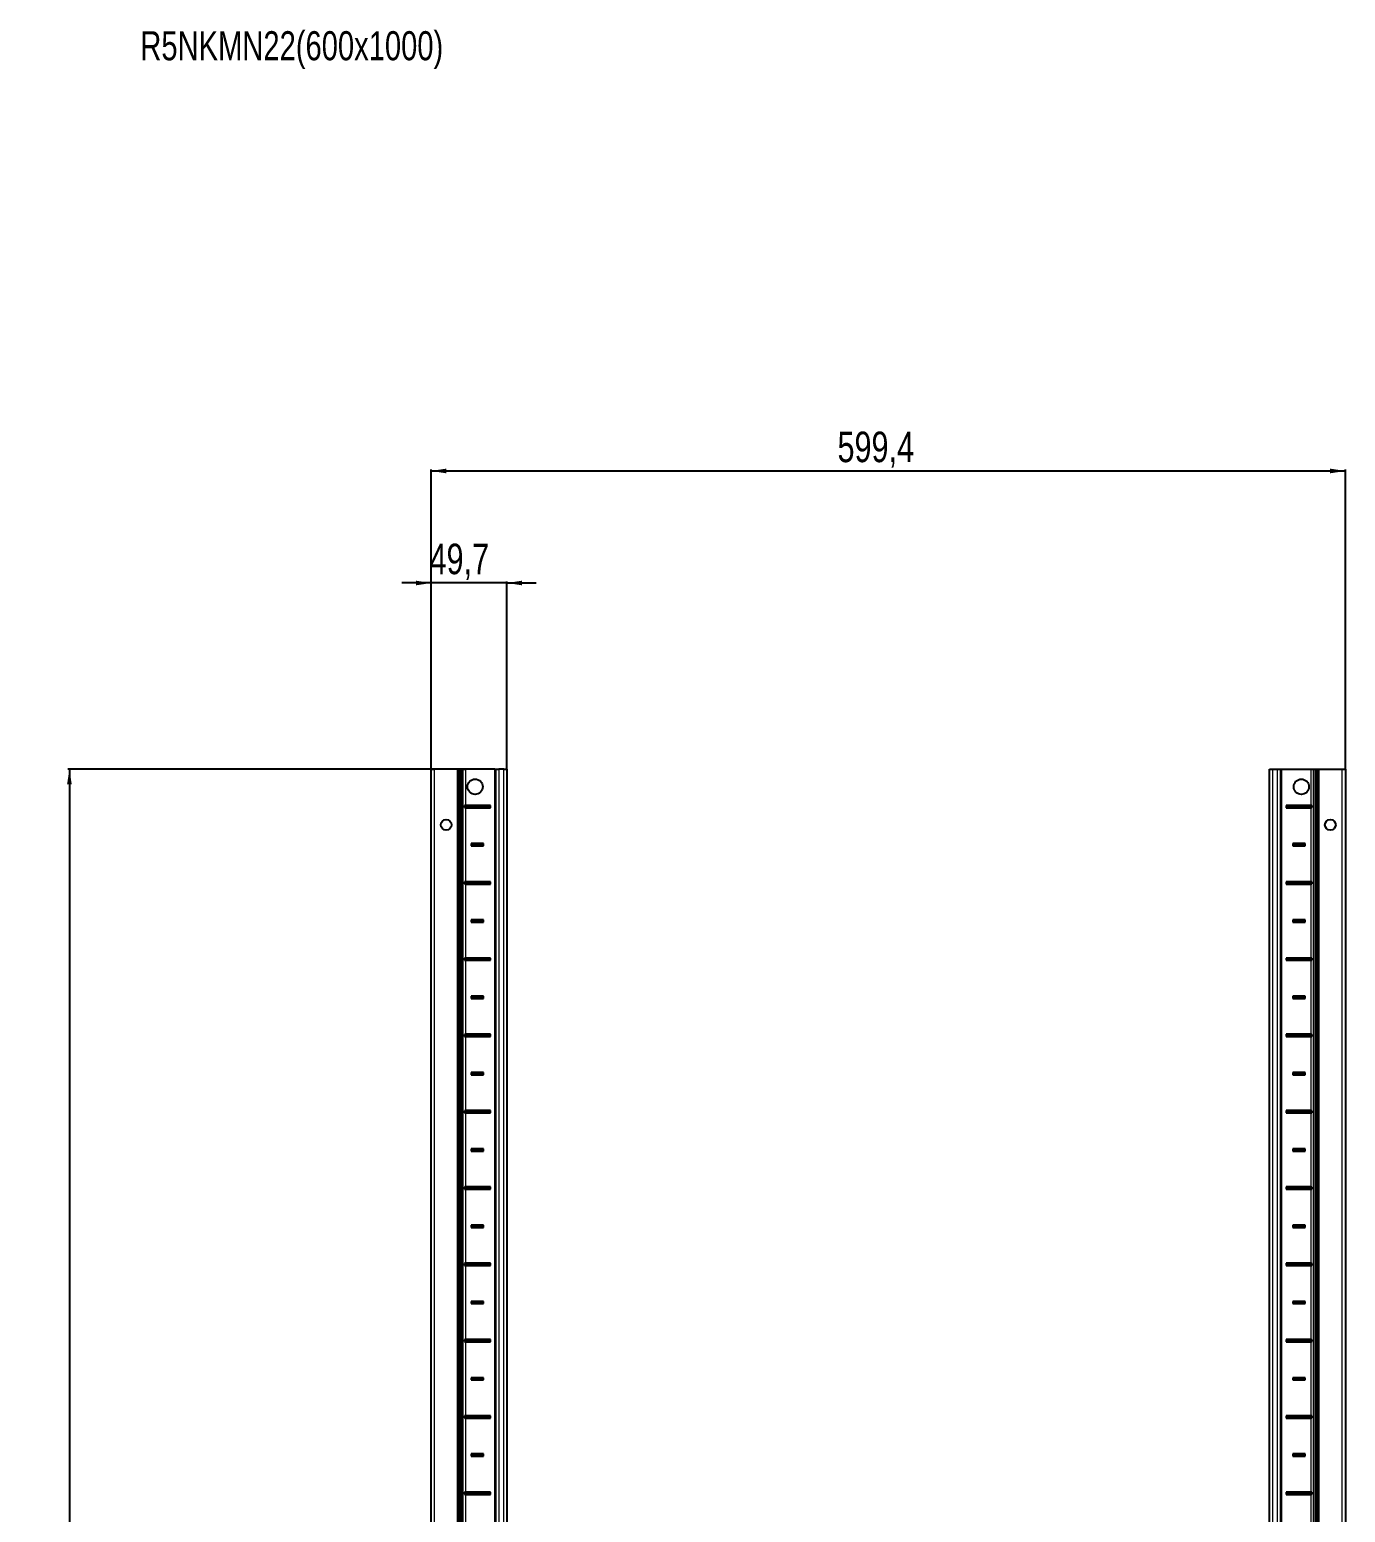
# Model space of a CAD drawing. Header units: millimetres. Extents: x -250 to 5025, y -2247 to 1577.
# Drawn here: x -250 to 612, y 606 to 1577 of the extents above; entities that cross this region are included whole.
import ezdxf

# ---------------------------------------------------------------- set-up
doc = ezdxf.new("R2010")
doc.units = ezdxf.units.MM
doc.layers.add('FORMAT', color=7, linetype='Continuous')
doc.styles.add('SLDTEXTSTYLE0', font='TXT', dxfattribs={"width": 0.75})
doc.dimstyles.new('SLDDIMSTYLE0', dxfattribs={"dimtxt": 20, "dimasz": 10, "dimexe": 0, "dimexo": 0.0625, "dimgap": 5, "dimtad": 2, "dimdec": 1, "dimrnd": 1e-09, "dimzin": 12, "dimdsep": 46, "dimtxsty": 'SLDTEXTSTYLE0', "dimsah": 1, "dimcen": 0.09, "dimadec": 0, "dimazin": 3, "dimtfac": 1, "dimtofl": 0, "dimtmove": 0, "dimatfit": 3, "dimfxl": 0, "dimfrac": 2, "dimtolj": 1, "dimtzin": 12, "dimarcsym": 0})
doc.dimstyles.new('SLDDIMSTYLE1', dxfattribs={"dimtxt": 20, "dimasz": 10, "dimexe": 0, "dimexo": 0.0625, "dimgap": 5, "dimtad": 2, "dimdec": 1, "dimrnd": 1e-09, "dimzin": 12, "dimdsep": 46, "dimtxsty": 'SLDTEXTSTYLE0', "dimsah": 1, "dimcen": 0.09, "dimadec": 0, "dimazin": 3, "dimtfac": 1, "dimtmove": 0, "dimatfit": 0, "dimfxl": 0, "dimfrac": 2, "dimtolj": 1, "dimtzin": 12, "dimarcsym": 0})

# ---------------------------------------------------------------- blocks, each defined once
blk = doc.blocks.new('_D')
at = {"layer": 'FORMAT'}
for p, q in [((35.23, 1092.76), (-225.34, 1092.76)), ((-224.34, 1092.76), (-224.34, -1006.24)), ((35.23, -1006.24), (-225.34, -1006.24))]:
    blk.add_line(p, q, dxfattribs=at)
for points in [[(-224.34, 1092.76), (-225.88, 1082.76), (-222.8, 1082.76)], [(-224.34, -1006.24), (-222.8, -996.24), (-225.88, -996.24)]]:
    blk.add_solid(points, dxfattribs=at)
at = {"layer": 'FORMAT', "insert": (-250.12, 13.7), "char_height": 20, "attachment_point": 1, "rotation": 90, "style": 'SLDTEXTSTYLE0'}
blk.add_mtext('2099', dxfattribs=at)
blk = doc.blocks.new('_D_1')
at = {"layer": 'FORMAT'}
for p, q in [((12.79, 1092.77), (12.79, 1289.17)), ((12.79, 1288.17), (612.19, 1288.17)), ((612.19, 1092.77), (612.19, 1289.17))]:
    blk.add_line(p, q, dxfattribs=at)
for points in [[(12.79, 1288.17), (22.79, 1286.63), (22.79, 1289.71)], [(612.19, 1288.17), (602.19, 1289.71), (602.19, 1286.63)]]:
    blk.add_solid(points, dxfattribs=at)
at = {"layer": 'FORMAT', "insert": (279.24, 1313.95), "char_height": 20, "attachment_point": 1, "style": 'SLDTEXTSTYLE0'}
blk.add_mtext('599,4', dxfattribs=at)
blk = doc.blocks.new('_D_2')
at = {"layer": 'FORMAT'}
for p, q in [((12.79, 1214.76), (-6.44, 1214.76)), ((12.79, 1092.77), (12.79, 1215.76)), ((62.49, 1214.76), (12.79, 1214.76)), ((62.49, 1092.77), (62.49, 1215.76)), ((62.49, 1214.76), (81.72, 1214.76))]:
    blk.add_line(p, q, dxfattribs=at)
for points in [[(12.79, 1214.76), (2.79, 1216.29), (2.79, 1213.22)], [(62.49, 1214.76), (72.49, 1213.22), (72.49, 1216.29)]]:
    blk.add_solid(points, dxfattribs=at)
at = {"layer": 'FORMAT', "insert": (11.78, 1240.54), "char_height": 20, "attachment_point": 1, "style": 'SLDTEXTSTYLE0'}
blk.add_mtext('49,7', dxfattribs=at)

msp = doc.modelspace()

# ---------------------------------------------------------------- linework, layer by layer
at = {"color": 7, "linetype": 'Continuous', "lineweight": 25}
for p, q in [((12.79, -1006.24), (12.79, 1092.76)), ((12.79, 1092.76), (14.79, 1092.76)), ((30.14, 1092.76), (14.79, 1092.76)), ((30.14, 1092.76), (30.79, 1092.76)), ((30.79, -1006.24), (30.79, 1092.76)), ((30.79, 1092.76), (31.38, 1092.76)), ((32.58, 1092.76), (31.38, 1092.76)), ((32.58, -1006.24), (32.58, 1092.76)), ((32.62, 1092.76), (32.58, 1092.76)), ((32.62, -1006.24), (32.62, 1092.76)), ((33.82, 1092.76), (32.62, 1092.76)), ((33.82, 1092.76), (35.24, 1092.76)), ((54.64, 1092.76), (35.24, 1092.76)), ((54.64, 1092.76), (55.29, 1092.76)), ((55.29, -1006.24), (55.29, 1092.76)), ((55.29, 1092.76), (57.29, 1092.76)), ((60.49, 1092.76), (57.29, 1092.76)), ((60.49, 1092.76), (62.49, 1092.76)), ((62.49, 1092.76), (62.49, -1006.24)), ((562.49, -1006.24), (562.49, 1092.76)), ((562.49, 1092.76), (564.49, 1092.76)), ((564.49, 1092.76), (567.69, 1092.76)), ((567.69, 1092.76), (569.69, 1092.76)), ((569.69, 1092.76), (569.69, -1006.24)), ((569.69, 1092.76), (570.34, 1092.76)), ((570.34, 1092.76), (589.74, 1092.76)), ((589.74, 1092.76), (591.16, 1092.76)), ((591.16, 1092.76), (592.36, 1092.76)), ((592.36, 1092.76), (592.36, -1006.24)), ((592.36, 1092.76), (592.4, 1092.76)), ((592.4, 1092.76), (592.4, -1006.24)), ((592.4, 1092.76), (593.6, 1092.76)), ((593.6, 1092.76), (594.19, 1092.76)), ((594.19, 1092.76), (594.19, -1006.24)), ((594.19, 1092.76), (594.84, 1092.76)), ((594.84, 1092.76), (610.19, 1092.76)), ((610.19, 1092.76), (612.19, 1092.76)), ((612.19, 1092.76), (612.19, -1006.24)), ((34.75, 1068.9), (34.75, 1067.61)), ((35.39, 1068.26), (34.75, 1068.9)), ((51.64, 1069.01), (35.24, 1069.01)), ((50.89, 1068.26), (51.64, 1069.01)), ((51.64, 1067.51), (51.64, 1069.01)), ((574.09, 1068.26), (573.34, 1069.01)), ((589.74, 1069.01), (573.34, 1069.01)), ((573.34, 1069.01), (573.34, 1067.51)), ((589.59, 1068.26), (590.23, 1068.9)), ((590.23, 1067.61), (590.23, 1068.9)), ((35.39, 1068.26), (34.75, 1067.61)), ((35.24, 1067.51), (51.64, 1067.51)), ((50.89, 1068.26), (35.39, 1068.26)), ((50.89, 1068.26), (51.64, 1067.51)), ((574.09, 1068.26), (573.34, 1067.51)), ((573.34, 1067.51), (589.74, 1067.51)), ((574.09, 1068.26), (589.59, 1068.26)), ((589.59, 1068.26), (590.23, 1067.61)), ((47.14, 1044.01), (39.14, 1044.01)), ((39.14, 1044.01), (39.14, 1042.51)), ((39.89, 1043.26), (39.14, 1044.01)), ((39.89, 1043.26), (39.14, 1042.51)), ((39.14, 1042.51), (47.14, 1042.51)), ((46.39, 1043.26), (39.89, 1043.26)), ((46.39, 1043.26), (47.14, 1044.01)), ((46.39, 1043.26), (47.14, 1042.51)), ((47.14, 1042.51), (47.14, 1044.01)), ((578.59, 1043.26), (577.84, 1044.01)), ((577.84, 1044.01), (577.84, 1042.51)), ((585.84, 1044.01), (577.84, 1044.01)), ((578.59, 1043.26), (577.84, 1042.51)), ((577.84, 1042.51), (585.84, 1042.51)), ((578.59, 1043.26), (585.09, 1043.26)), ((585.09, 1043.26), (585.84, 1044.01)), ((585.09, 1043.26), (585.84, 1042.51)), ((585.84, 1042.51), (585.84, 1044.01)), ((34.75, 1018.9), (34.75, 1017.61)), ((35.39, 1018.26), (34.75, 1018.9)), ((35.39, 1018.26), (34.75, 1017.61)), ((51.64, 1019.01), (35.24, 1019.01)), ((35.24, 1017.51), (51.64, 1017.51)), ((50.89, 1018.26), (35.39, 1018.26)), ((50.89, 1018.26), (51.64, 1019.01)), ((50.89, 1018.26), (51.64, 1017.51)), ((51.64, 1017.51), (51.64, 1019.01)), ((574.09, 1018.26), (573.34, 1019.01)), ((589.74, 1019.01), (573.34, 1019.01)), ((573.34, 1019.01), (573.34, 1017.51)), ((574.09, 1018.26), (573.34, 1017.51)), ((573.34, 1017.51), (589.74, 1017.51)), ((574.09, 1018.26), (589.59, 1018.26)), ((589.59, 1018.26), (590.23, 1018.9)), ((589.59, 1018.26), (590.23, 1017.61)), ((590.23, 1017.61), (590.23, 1018.9)), ((47.14, 994.01), (39.14, 994.01)), ((39.14, 994.01), (39.14, 992.51)), ((39.89, 993.26), (39.14, 994.01)), ((39.89, 993.26), (39.14, 992.51)), ((39.14, 992.51), (47.14, 992.51)), ((46.39, 993.26), (39.89, 993.26)), ((46.39, 993.26), (47.14, 994.01)), ((46.39, 993.26), (47.14, 992.51)), ((47.14, 992.51), (47.14, 994.01)), ((578.59, 993.26), (577.84, 994.01)), ((577.84, 994.01), (577.84, 992.51)), ((585.84, 994.01), (577.84, 994.01)), ((578.59, 993.26), (577.84, 992.51)), ((577.84, 992.51), (585.84, 992.51)), ((578.59, 993.26), (585.09, 993.26)), ((585.09, 993.26), (585.84, 994.01)), ((585.09, 993.26), (585.84, 992.51)), ((585.84, 992.51), (585.84, 994.01)), ((34.75, 968.9), (34.75, 967.61)), ((35.39, 968.26), (34.75, 968.9)), ((35.39, 968.26), (34.75, 967.61)), ((51.64, 969.01), (35.24, 969.01)), ((35.24, 967.51), (51.64, 967.51)), ((50.89, 968.26), (35.39, 968.26)), ((50.89, 968.26), (51.64, 969.01)), ((50.89, 968.26), (51.64, 967.51)), ((51.64, 967.51), (51.64, 969.01)), ((574.09, 968.26), (573.34, 969.01)), ((589.74, 969.01), (573.34, 969.01)), ((573.34, 969.01), (573.34, 967.51)), ((574.09, 968.26), (573.34, 967.51)), ((573.34, 967.51), (589.74, 967.51)), ((574.09, 968.26), (589.59, 968.26)), ((589.59, 968.26), (590.23, 968.9)), ((589.59, 968.26), (590.23, 967.61)), ((590.23, 967.61), (590.23, 968.9)), ((47.14, 944.01), (39.14, 944.01)), ((39.14, 944.01), (39.14, 942.51)), ((39.89, 943.26), (39.14, 944.01)), ((39.89, 943.26), (39.14, 942.51)), ((39.14, 942.51), (47.14, 942.51)), ((46.39, 943.26), (39.89, 943.26)), ((46.39, 943.26), (47.14, 944.01)), ((46.39, 943.26), (47.14, 942.51)), ((47.14, 942.51), (47.14, 944.01)), ((578.59, 943.26), (577.84, 944.01)), ((585.84, 944.01), (577.84, 944.01)), ((577.84, 944.01), (577.84, 942.51)), ((578.59, 943.26), (577.84, 942.51)), ((577.84, 942.51), (585.84, 942.51)), ((578.59, 943.26), (585.09, 943.26)), ((585.09, 943.26), (585.84, 944.01)), ((585.09, 943.26), (585.84, 942.51)), ((585.84, 942.51), (585.84, 944.01)), ((34.75, 918.9), (34.75, 917.61)), ((35.39, 918.26), (34.75, 918.9)), ((35.39, 918.26), (34.75, 917.61)), ((51.64, 919.01), (35.24, 919.01)), ((35.24, 917.51), (51.64, 917.51)), ((50.89, 918.26), (35.39, 918.26)), ((50.89, 918.26), (51.64, 919.01)), ((50.89, 918.26), (51.64, 917.51)), ((51.64, 917.51), (51.64, 919.01)), ((574.09, 918.26), (573.34, 919.01)), ((573.34, 919.01), (573.34, 917.51)), ((589.74, 919.01), (573.34, 919.01)), ((574.09, 918.26), (573.34, 917.51)), ((573.34, 917.51), (589.74, 917.51)), ((574.09, 918.26), (589.59, 918.26)), ((589.59, 918.26), (590.23, 918.9)), ((589.59, 918.26), (590.23, 917.61)), ((590.23, 917.61), (590.23, 918.9)), ((47.14, 894.01), (39.14, 894.01)), ((39.14, 894.01), (39.14, 892.51)), ((39.89, 893.26), (39.14, 894.01)), ((46.39, 893.26), (47.14, 894.01)), ((47.14, 892.51), (47.14, 894.01)), ((585.84, 894.01), (577.84, 894.01)), ((577.84, 894.01), (577.84, 892.51)), ((578.59, 893.26), (577.84, 894.01)), ((585.09, 893.26), (585.84, 894.01)), ((585.84, 892.51), (585.84, 894.01)), ((39.89, 893.26), (39.14, 892.51)), ((39.14, 892.51), (47.14, 892.51)), ((46.39, 893.26), (39.89, 893.26)), ((46.39, 893.26), (47.14, 892.51)), ((578.59, 893.26), (577.84, 892.51)), ((577.84, 892.51), (585.84, 892.51)), ((578.59, 893.26), (585.09, 893.26)), ((585.09, 893.26), (585.84, 892.51)), ((34.75, 868.9), (34.75, 867.61)), ((35.39, 868.26), (34.75, 868.9)), ((35.39, 868.26), (34.75, 867.61)), ((51.64, 869.01), (35.24, 869.01)), ((35.24, 867.51), (51.64, 867.51)), ((50.89, 868.26), (35.39, 868.26)), ((50.89, 868.26), (51.64, 869.01)), ((50.89, 868.26), (51.64, 867.51)), ((51.64, 867.51), (51.64, 869.01)), ((589.74, 869.01), (573.34, 869.01)), ((573.34, 869.01), (573.34, 867.51)), ((574.09, 868.26), (573.34, 869.01)), ((574.09, 868.26), (573.34, 867.51)), ((573.34, 867.51), (589.74, 867.51)), ((574.09, 868.26), (589.59, 868.26)), ((589.59, 868.26), (590.23, 868.9)), ((589.59, 868.26), (590.23, 867.61)), ((590.23, 867.61), (590.23, 868.9)), ((47.14, 844.01), (39.14, 844.01)), ((39.14, 844.01), (39.14, 842.51)), ((39.89, 843.26), (39.14, 844.01)), ((39.89, 843.26), (39.14, 842.51)), ((39.14, 842.51), (47.14, 842.51)), ((46.39, 843.26), (39.89, 843.26)), ((46.39, 843.26), (47.14, 844.01)), ((46.39, 843.26), (47.14, 842.51)), ((47.14, 842.51), (47.14, 844.01)), ((585.84, 844.01), (577.84, 844.01)), ((577.84, 844.01), (577.84, 842.51)), ((578.59, 843.26), (577.84, 844.01)), ((578.59, 843.26), (577.84, 842.51)), ((577.84, 842.51), (585.84, 842.51)), ((578.59, 843.26), (585.09, 843.26)), ((585.09, 843.26), (585.84, 844.01)), ((585.09, 843.26), (585.84, 842.51)), ((585.84, 842.51), (585.84, 844.01)), ((34.75, 818.9), (34.75, 817.61)), ((35.39, 818.26), (34.75, 818.9)), ((35.39, 818.26), (34.75, 817.61)), ((51.64, 819.01), (35.24, 819.01)), ((35.24, 817.51), (51.64, 817.51)), ((50.89, 818.26), (35.39, 818.26)), ((50.89, 818.26), (51.64, 819.01)), ((50.89, 818.26), (51.64, 817.51)), ((51.64, 817.51), (51.64, 819.01)), ((589.74, 819.01), (573.34, 819.01)), ((573.34, 819.01), (573.34, 817.51)), ((574.09, 818.26), (573.34, 819.01)), ((574.09, 818.26), (573.34, 817.51)), ((573.34, 817.51), (589.74, 817.51)), ((574.09, 818.26), (589.59, 818.26)), ((589.59, 818.26), (590.23, 818.9)), ((589.59, 818.26), (590.23, 817.61)), ((590.23, 817.61), (590.23, 818.9)), ((47.14, 794.01), (39.14, 794.01)), ((39.14, 794.01), (39.14, 792.51)), ((39.89, 793.26), (39.14, 794.01)), ((39.89, 793.26), (39.14, 792.51)), ((39.14, 792.51), (47.14, 792.51)), ((46.39, 793.26), (39.89, 793.26)), ((46.39, 793.26), (47.14, 794.01)), ((46.39, 793.26), (47.14, 792.51)), ((47.14, 792.51), (47.14, 794.01)), ((585.84, 794.01), (577.84, 794.01)), ((577.84, 794.01), (577.84, 792.51)), ((578.59, 793.26), (577.84, 794.01)), ((578.59, 793.26), (577.84, 792.51)), ((577.84, 792.51), (585.84, 792.51)), ((578.59, 793.26), (585.09, 793.26)), ((585.09, 793.26), (585.84, 794.01)), ((585.09, 793.26), (585.84, 792.51)), ((585.84, 792.51), (585.84, 794.01)), ((34.75, 768.9), (34.75, 767.61)), ((35.39, 768.26), (34.75, 768.9)), ((35.39, 768.26), (34.75, 767.61)), ((51.64, 769.01), (35.24, 769.01)), ((50.89, 768.26), (35.39, 768.26)), ((50.89, 768.26), (51.64, 769.01)), ((50.89, 768.26), (51.64, 767.51)), ((51.64, 767.51), (51.64, 769.01)), ((589.74, 769.01), (573.34, 769.01)), ((573.34, 769.01), (573.34, 767.51)), ((574.09, 768.26), (573.34, 769.01)), ((574.09, 768.26), (573.34, 767.51)), ((574.09, 768.26), (589.59, 768.26)), ((589.59, 768.26), (590.23, 768.9)), ((589.59, 768.26), (590.23, 767.61)), ((590.23, 767.61), (590.23, 768.9)), ((35.24, 767.51), (51.64, 767.51)), ((573.34, 767.51), (589.74, 767.51)), ((47.14, 744.01), (39.14, 744.01)), ((39.14, 744.01), (39.14, 742.51)), ((39.89, 743.26), (39.14, 744.01)), ((39.89, 743.26), (39.14, 742.51)), ((39.14, 742.51), (47.14, 742.51)), ((46.39, 743.26), (39.89, 743.26)), ((46.39, 743.26), (47.14, 744.01)), ((46.39, 743.26), (47.14, 742.51)), ((47.14, 742.51), (47.14, 744.01)), ((585.84, 744.01), (577.84, 744.01)), ((577.84, 744.01), (577.84, 742.51)), ((578.59, 743.26), (577.84, 744.01)), ((578.59, 743.26), (577.84, 742.51)), ((577.84, 742.51), (585.84, 742.51)), ((578.59, 743.26), (585.09, 743.26)), ((585.09, 743.26), (585.84, 744.01)), ((585.09, 743.26), (585.84, 742.51)), ((585.84, 742.51), (585.84, 744.01)), ((51.64, 719.01), (35.24, 719.01)), ((50.89, 718.26), (51.64, 719.01)), ((51.64, 717.51), (51.64, 719.01)), ((589.74, 719.01), (573.34, 719.01)), ((573.34, 719.01), (573.34, 717.51)), ((574.09, 718.26), (573.34, 719.01)), ((34.75, 718.9), (34.75, 717.61)), ((35.39, 718.26), (34.75, 718.9)), ((35.39, 718.26), (34.75, 717.61)), ((35.24, 717.51), (51.64, 717.51)), ((50.89, 718.26), (35.39, 718.26)), ((50.89, 718.26), (51.64, 717.51)), ((574.09, 718.26), (573.34, 717.51)), ((573.34, 717.51), (589.74, 717.51)), ((574.09, 718.26), (589.59, 718.26)), ((589.59, 718.26), (590.23, 718.9)), ((589.59, 718.26), (590.23, 717.61)), ((590.23, 717.61), (590.23, 718.9)), ((47.14, 694.01), (39.14, 694.01)), ((39.14, 694.01), (39.14, 692.51)), ((39.89, 693.26), (39.14, 694.01)), ((39.89, 693.26), (39.14, 692.51)), ((39.14, 692.51), (47.14, 692.51)), ((46.39, 693.26), (39.89, 693.26)), ((46.39, 693.26), (47.14, 694.01)), ((46.39, 693.26), (47.14, 692.51)), ((47.14, 692.51), (47.14, 694.01)), ((585.84, 694.01), (577.84, 694.01)), ((577.84, 694.01), (577.84, 692.51)), ((578.59, 693.26), (577.84, 694.01)), ((578.59, 693.26), (577.84, 692.51)), ((577.84, 692.51), (585.84, 692.51)), ((578.59, 693.26), (585.09, 693.26)), ((585.09, 693.26), (585.84, 694.01)), ((585.09, 693.26), (585.84, 692.51)), ((585.84, 692.51), (585.84, 694.01)), ((34.75, 668.9), (34.75, 667.61)), ((35.39, 668.26), (34.75, 668.9)), ((35.39, 668.26), (34.75, 667.61)), ((51.64, 669.01), (35.24, 669.01)), ((35.24, 667.51), (51.64, 667.51)), ((50.89, 668.26), (35.39, 668.26)), ((50.89, 668.26), (51.64, 669.01)), ((50.89, 668.26), (51.64, 667.51)), ((51.64, 667.51), (51.64, 669.01)), ((589.74, 669.01), (573.34, 669.01)), ((573.34, 669.01), (573.34, 667.51)), ((574.09, 668.26), (573.34, 669.01)), ((574.09, 668.26), (573.34, 667.51)), ((573.34, 667.51), (589.74, 667.51)), ((574.09, 668.26), (589.59, 668.26)), ((589.59, 668.26), (590.23, 668.9)), ((589.59, 668.26), (590.23, 667.61)), ((590.23, 667.61), (590.23, 668.9)), ((47.14, 644.01), (39.14, 644.01)), ((39.14, 644.01), (39.14, 642.51)), ((39.89, 643.26), (39.14, 644.01)), ((39.89, 643.26), (39.14, 642.51)), ((39.14, 642.51), (47.14, 642.51)), ((46.39, 643.26), (39.89, 643.26)), ((46.39, 643.26), (47.14, 644.01)), ((46.39, 643.26), (47.14, 642.51)), ((47.14, 642.51), (47.14, 644.01)), ((585.84, 644.01), (577.84, 644.01)), ((577.84, 644.01), (577.84, 642.51)), ((578.59, 643.26), (577.84, 644.01)), ((578.59, 643.26), (577.84, 642.51)), ((577.84, 642.51), (585.84, 642.51)), ((578.59, 643.26), (585.09, 643.26)), ((585.09, 643.26), (585.84, 644.01)), ((585.09, 643.26), (585.84, 642.51)), ((585.84, 642.51), (585.84, 644.01)), ((34.75, 618.9), (34.75, 617.61)), ((35.39, 618.26), (34.75, 618.9)), ((35.39, 618.26), (34.75, 617.61)), ((51.64, 619.01), (35.24, 619.01)), ((35.24, 617.51), (51.64, 617.51)), ((50.89, 618.26), (35.39, 618.26)), ((50.89, 618.26), (51.64, 619.01)), ((50.89, 618.26), (51.64, 617.51)), ((51.64, 617.51), (51.64, 619.01)), ((589.74, 619.01), (573.34, 619.01)), ((573.34, 619.01), (573.34, 617.51)), ((574.09, 618.26), (573.34, 619.01)), ((574.09, 618.26), (573.34, 617.51)), ((573.34, 617.51), (589.74, 617.51)), ((574.09, 618.26), (589.59, 618.26)), ((589.59, 618.26), (590.23, 618.9)), ((589.59, 618.26), (590.23, 617.61)), ((590.23, 617.61), (590.23, 618.9))]:
    msp.add_line(p, q, dxfattribs=at)
at = {"color": 8, "linetype": 'Continuous', "lineweight": 18}
for p, q in [((14.79, 1092.76), (14.79, -1006.24)), ((30.14, -1006.24), (30.14, 1092.76)), ((31.38, 1092.76), (31.38, -1006.24)), ((33.82, -1006.24), (33.82, 1092.76)), ((35.24, 1092.76), (35.24, 1069.01)), ((54.64, -1006.24), (54.64, 1092.76)), ((57.29, 1092.76), (57.29, -1006.24)), ((60.49, -1006.24), (60.49, 1092.76)), ((564.49, 1092.76), (564.49, -1006.24)), ((567.69, -1006.24), (567.69, 1092.76)), ((570.34, 1092.76), (570.34, -1006.24)), ((589.74, 1069.01), (589.74, 1092.76)), ((591.16, 1092.76), (591.16, -1006.24)), ((593.6, -1006.24), (593.6, 1092.76)), ((594.84, 1092.76), (594.84, -1006.24)), ((610.19, -1006.24), (610.19, 1092.76)), ((35.24, 1067.51), (35.24, 1019.01)), ((589.74, 1019.01), (589.74, 1067.51)), ((35.24, 1017.51), (35.24, 969.01)), ((589.74, 969.01), (589.74, 1017.51)), ((35.24, 967.51), (35.24, 919.01)), ((589.74, 919.01), (589.74, 967.51)), ((35.24, 917.51), (35.24, 869.01)), ((589.74, 869.01), (589.74, 917.51)), ((35.24, 867.51), (35.24, 819.01)), ((589.74, 819.01), (589.74, 867.51)), ((35.24, 817.51), (35.24, 769.01)), ((589.74, 769.01), (589.74, 817.51)), ((35.24, 767.51), (35.24, 719.01)), ((589.74, 719.01), (589.74, 767.51)), ((35.24, 717.51), (35.24, 669.01)), ((589.74, 669.01), (589.74, 717.51)), ((35.24, 667.51), (35.24, 619.01)), ((589.74, 619.01), (589.74, 667.51)), ((35.24, 617.51), (35.24, 569.01)), ((589.74, 569.01), (589.74, 617.51))]:
    msp.add_line(p, q, dxfattribs=at)
at = {"color": 7, "linetype": 'Continuous', "lineweight": 25}
for centre, radius in [((41.64, 1081.26), 5), ((583.34, 1081.26), 5), ((22.64, 1056.26), 3.5), ((602.34, 1056.26), 3.5)]:
    msp.add_circle(centre, radius, dxfattribs=at)
for centre, start_param, end_param in [((35.24, 1065.54), 0, 0.248269), ((589.74, 1065.54), 6.034916, 6.283185), ((35.24, 1070.97), 2.893323, 3.141593), ((589.74, 1070.97), 3.141593, 3.389862), ((35.24, 1015.54), 0, 0.248269), ((35.24, 1020.97), 2.893323, 3.141593), ((589.74, 1015.54), 6.034916, 6.283185), ((589.74, 1020.97), 3.141593, 3.389862), ((35.24, 965.54), 0, 0.248269), ((35.24, 970.97), 2.893323, 3.141593), ((589.74, 965.54), 6.034916, 6.283185), ((589.74, 970.97), 3.141593, 3.389862), ((35.24, 915.54), 0, 0.248269), ((35.24, 920.97), 2.893323, 3.141593), ((589.74, 915.54), 6.034916, 6.283185), ((589.74, 920.97), 3.141593, 3.389862), ((35.24, 865.54), 0, 0.248269), ((35.24, 870.97), 2.893323, 3.141593), ((589.74, 865.54), 6.034916, 6.283185), ((589.74, 870.97), 3.141593, 3.389862), ((35.24, 815.54), 0, 0.248269), ((35.24, 820.97), 2.893323, 3.141593), ((589.74, 815.54), 6.034916, 6.283185), ((589.74, 820.97), 3.141593, 3.389862), ((35.24, 765.54), 0, 0.248269), ((35.24, 770.97), 2.893323, 3.141593), ((589.74, 765.54), 6.034916, 6.283185), ((589.74, 770.97), 3.141593, 3.389862), ((35.24, 715.54), 0, 0.248269), ((589.74, 715.54), 6.034916, 6.283185), ((35.24, 720.97), 2.893323, 3.141593), ((589.74, 720.97), 3.141593, 3.389862), ((35.24, 665.54), 0, 0.248269), ((35.24, 670.97), 2.893323, 3.141593), ((589.74, 665.54), 6.034916, 6.283185), ((589.74, 670.97), 3.141593, 3.389862), ((35.24, 615.54), 0, 0.248269), ((35.24, 620.97), 2.893323, 3.141593), ((589.74, 615.54), 6.034916, 6.283185), ((589.74, 620.97), 3.141593, 3.389862)]:
    msp.add_ellipse(centre, major_axis=(0, 3.46), ratio=0.57735, start_param=start_param, end_param=end_param, dxfattribs=at)

# ---------------------------------------------------------------- texts
at = {"layer": 'FORMAT', "insert": (-177.84, 1576.35), "char_height": 19.05, "attachment_point": 1, "style": 'SLDTEXTSTYLE0'}
msp.add_mtext('R5NKMN22(600x1000)', dxfattribs=at)

# ---------------------------------------------------------------- dimensions: what is measured, and where the dimension line sits
at = {"layer": 'FORMAT'}
for base, p1, p2, angle, picture, middle in [((612.19, 1288.17), (12.79, 1092.76), (612.19, 1092.76), 0, '_D_1', (312.49, 1288.17)), ((-224.34, -1006.24), (35.24, 1092.76), (35.24, -1006.24), 90, '_D', (-224.34, 43.26))]:
    dim = msp.add_linear_dim(base=base, p1=p1, p2=p2, angle=angle, dimstyle='SLDDIMSTYLE0', dxfattribs=at)
    dim.commit()
    dim.dimension.update_dxf_attribs({"geometry": picture, "text_midpoint": middle, "dimtype": 160})
dim = msp.add_linear_dim(base=(12.79, 1214.76), p1=(62.49, 1092.76), p2=(12.79, 1092.76), dimstyle='SLDDIMSTYLE1', dxfattribs=at)
dim.commit()
dim.dimension.update_dxf_attribs({"geometry": '_D_2', "text_midpoint": (37.64, 1214.76), "dimtype": 160})

doc.saveas('drawing.dxf')
